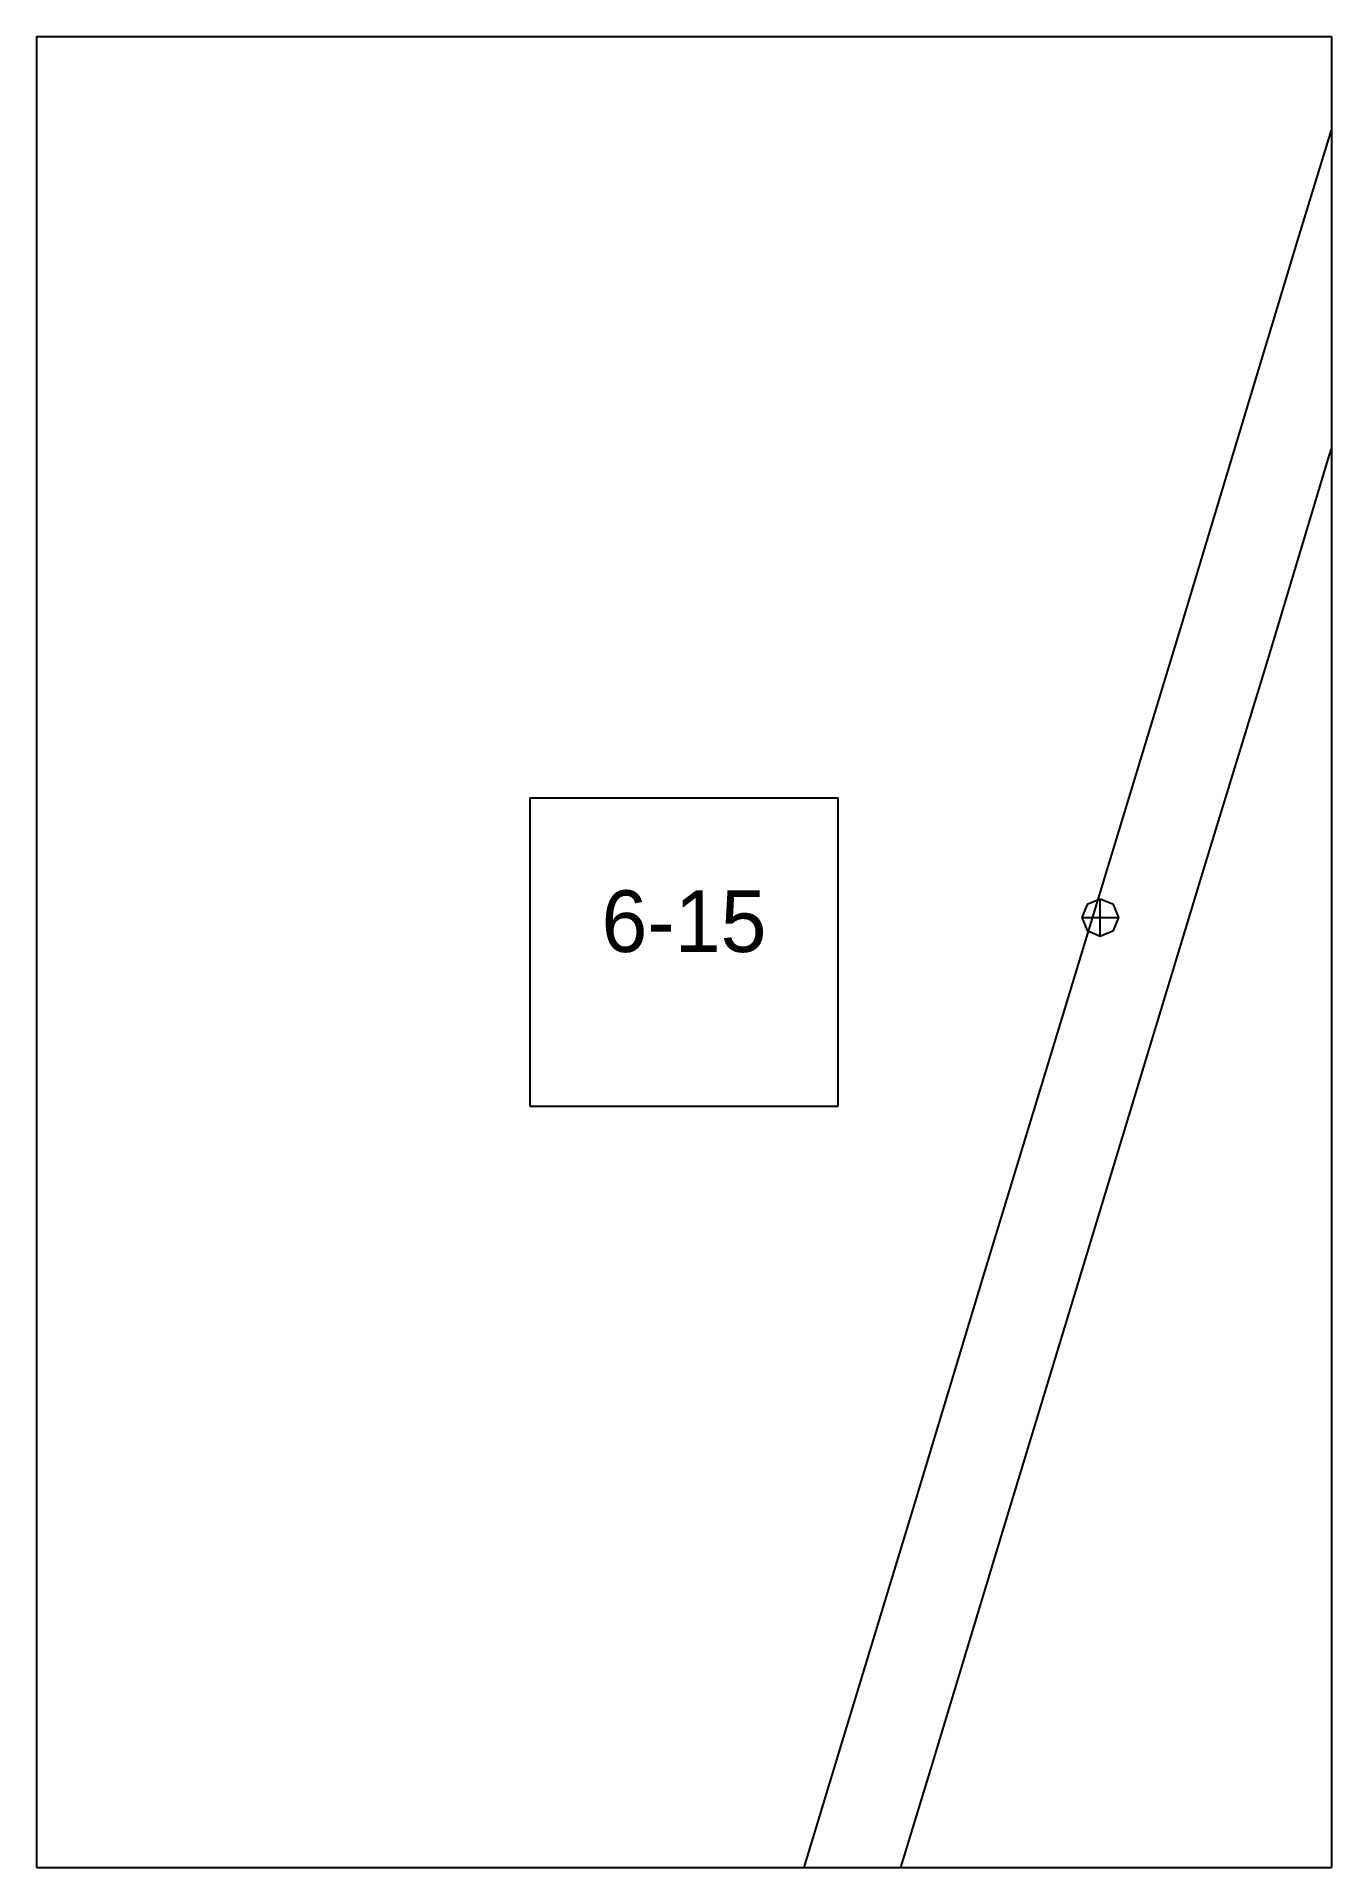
# Paper-space layout 'Plan 6-15' of a CAD drawing. Header units: metres, sheet in millimetres. Extents: x 0 to 210, y 0 to 297.
# The model-space entities are those that its viewports show. They can reach past a viewport. Long polylines and large blocks are cut down to what shows.
import ezdxf
from ezdxf.enums import TextEntityAlignment as Align

# ---------------------------------------------------------------- set-up
doc = ezdxf.new("R2010")
doc.units = ezdxf.units.M
for name, color, linetype in [('default', 7, 'Continuous'), ('TEXTLAYER', 7, 'Continuous'), ('VIEWPORTS', 7, 'Continuous')]:
    doc.layers.add(name, color=color, linetype=linetype)

msp = doc.modelspace()

# ---------------------------------------------------------------- linework, layer by layer
at = {"color": 9}
for p, q in [((2940, -1188), (2940, -1485)), ((2940, -1188), (2940, -1485)), ((3150, -1188), (3150, -1485)), ((3150, -1188), (3150, -1485)), ((2730, -1485), (2940, -1485)), ((2730, -1485), (2940, -1485)), ((2940, -1485), (3150, -1485)), ((2940, -1485), (2940, -1782)), ((2940, -1485), (3150, -1485)), ((2940, -1485), (2940, -1782)), ((3150, -1485), (3360, -1485)), ((3150, -1485), (3150, -1782)), ((3150, -1485), (3360, -1485)), ((3150, -1485), (3150, -1782)), ((3020, -1608.5), (3070, -1608.5)), ((3020, -1608.5), (3020, -1658.5)), ((3070, -1658.5), (3070, -1608.5)), ((3020, -1658.5), (3070, -1658.5)), ((2730, -1782), (2940, -1782)), ((2730, -1782), (2940, -1782)), ((2940, -1782), (3150, -1782)), ((2940, -1782), (2940, -2079)), ((2940, -1782), (3150, -1782)), ((2940, -1782), (2940, -2079)), ((3150, -1782), (3360, -1782)), ((3150, -1782), (3150, -2079)), ((3150, -1782), (3360, -1782)), ((3150, -1782), (3150, -2079))]:
    msp.add_line(p, q, dxfattribs=at)
at = {"layer": 'default', "color": 7, "linetype": 'Continuous'}
for p, q in [((3144.63, -1517.82), (3153.65, -1488.15)), ((3135.27, -1548.78), (3144.63, -1517.82)), ((3149.61, -1553.19), (3158.95, -1522.26)), ((3125.54, -1581.07), (3135.27, -1548.78)), ((3139.89, -1585.45), (3149.61, -1553.19)), ((3115.3, -1614.63), (3125.54, -1581.07)), ((3129.65, -1618.99), (3139.89, -1585.45)), ((3104.69, -1649.53), (3115.3, -1614.63)), ((3119.04, -1653.89), (3129.65, -1618.99)), ((3110.4, -1625.79), (3109.52, -1627.91)), ((3112.52, -1624.91), (3110.4, -1625.79)), ((3114.64, -1625.79), (3112.52, -1624.91)), ((3112.52, -1630.91), (3112.52, -1624.91)), ((3115.52, -1627.91), (3114.64, -1625.79)), ((3109.52, -1627.91), (3110.4, -1630.03)), ((3109.52, -1627.91), (3115.52, -1627.91)), ((3110.4, -1630.03), (3112.52, -1630.91)), ((3112.52, -1630.91), (3114.64, -1630.03)), ((3114.64, -1630.03), (3115.52, -1627.91)), ((3093.71, -1685.72), (3104.69, -1649.53)), ((3108.06, -1690.08), (3119.04, -1653.89)), ((3082.36, -1723.13), (3093.71, -1685.72)), ((3096.71, -1727.48), (3108.06, -1690.08)), ((3070.66, -1761.71), (3082.36, -1723.13)), ((3085.02, -1766.06), (3096.71, -1727.48)), ((3058.64, -1801.37), (3070.66, -1761.71)), ((3073, -1805.72), (3085.02, -1766.06))]:
    msp.add_line(p, q, dxfattribs=at)

# ---------------------------------------------------------------- texts
at = {"layer": 'TEXTLAYER', "color": 1}
msp.add_text('6-15', height=10, dxfattribs=at).set_placement((3045, -1633.5), align=Align.CENTER)

psp = doc.layouts.new('Plan 6-15')

# ---------------------------------------------------------------- viewports
at = {"layer": 'VIEWPORTS'}
psp.add_viewport(center=(105, 148.5), size=(210, 297), view_center_point=(3045, -1633.5), view_height=297, dxfattribs=at)

doc.saveas('drawing.dxf')
